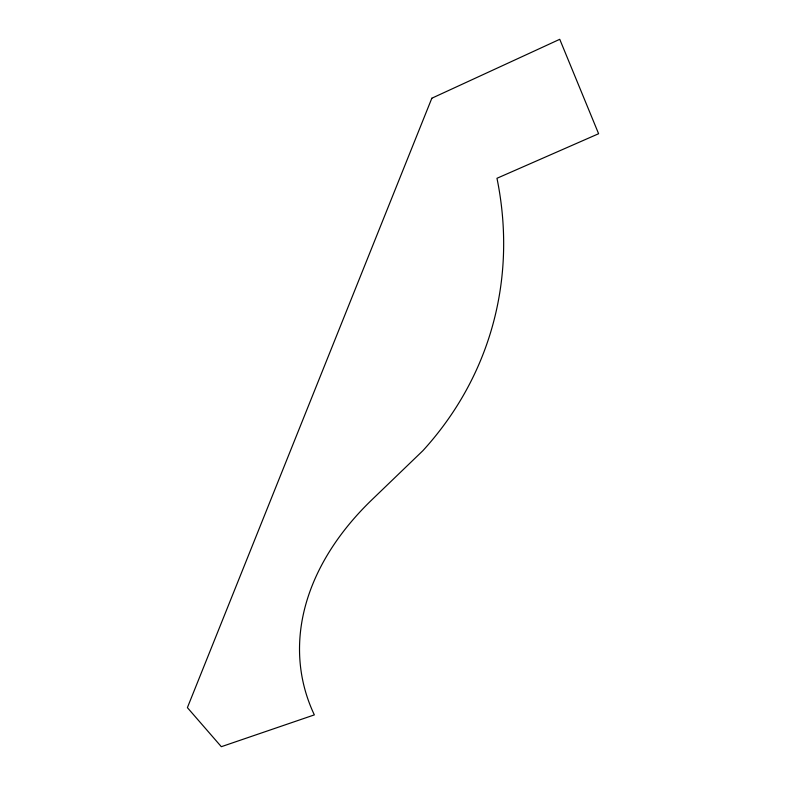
<?xml version="1.0" encoding="UTF-8"?>
<svg xmlns="http://www.w3.org/2000/svg" width="786" height="786" viewBox="0 0 786 786"><rect width="100%" height="100%" fill="white"/><g stroke="black" fill="none" stroke-linecap="round" stroke-linejoin="round"><path stroke-width="1.18" d="M431.838 98.221L187.392 707.636L221.328 746.7L314.341 714.887A336.437 225.955 -10.7 0 1 372.014 499.67L422.888 450.692A433.921 361.334 18.4 0 0 496.968 178.284L598.608 133.728L559.75 39.3L431.838 98.221"/></g></svg>
